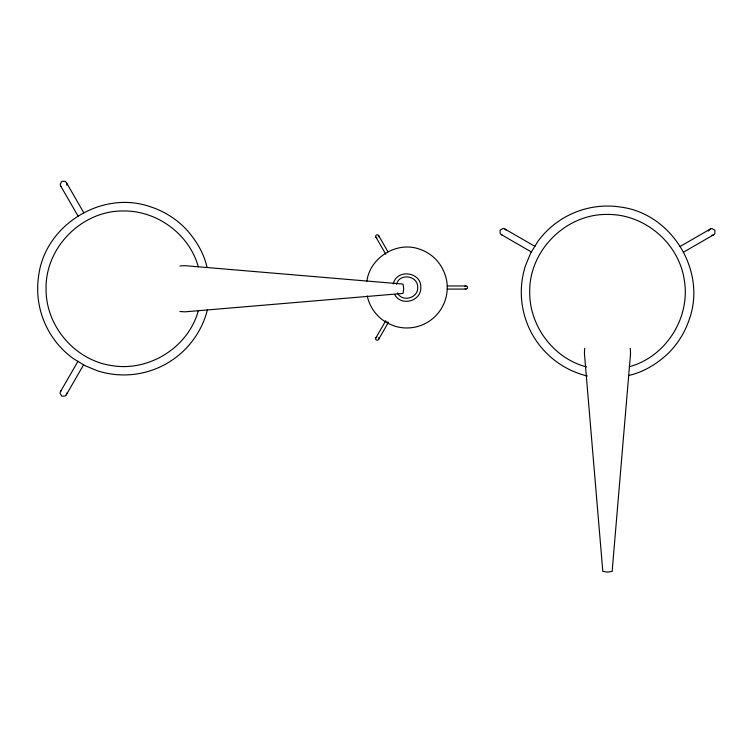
<?xml version="1.0" encoding="UTF-8"?>
<svg xmlns="http://www.w3.org/2000/svg" width="753" height="753" viewBox="0 0 753 753"><rect width="100%" height="100%" fill="white"/><g stroke="black" fill="none" stroke-linecap="round" stroke-linejoin="round"><path stroke-width="1.13" d="M584.695 348.3L584.413 353.468L602.814 571.405L607.483 572.12L612.142 571.405L630.553 353.468L630.261 348.3M66.791 185.21L66.885 184.334A3.53 3.53 0 0 0 65.172 181.36L61.831 181.313L60.202 184.231A3.53 3.53 0 0 0 61.219 186.65M378.806 236.819L378.853 236.404A1.657 1.657 0 0 0 378.053 235.011L377.262 234.785A1.515 1.515 0 0 0 375.916 235.557L375.719 236.357A1.657 1.657 0 0 0 376.528 237.75L376.905 237.92M366.88 281.17C369.987 257.526 396.68 241.016 419.308 249.064A40.446 40.446 0 0 1 435.403 258.928C441.371 265 445.287 272.84 446.755 281.198A40.446 40.446 0 0 1 394.308 325.993L388.444 323.564L383.042 320.251A40.446 40.446 0 0 1 367.248 295.938M198.331 310.631C188.457 347.293 149 372.001 111.67 365.572C74.876 360.216 45.594 325.936 46.065 288.747C45.274 247.172 82.265 210.191 123.84 210.972C157.405 210.736 189.427 234.418 198.331 266.873M393.282 283.9C396.68 268.501 421.511 271.767 420.805 287.524C421.426 301.285 401.029 306.753 394.685 294.527M396.511 284.182C399.551 272.624 418.273 275.607 417.699 287.524C418.179 298.226 402.309 302.48 397.377 292.973M708.677 231.105L709.025 230.296A3.53 3.53 0 0 1 711.999 228.583L714.917 230.211L714.87 233.552A3.53 3.53 0 0 1 711.896 235.265M60.551 391.485L77.983 361.289M66.292 394.807L83.724 364.603M375.888 337.862L385.8 320.684M378.58 339.415L388.492 322.237M464.78 286.432L465.119 286.178A1.657 1.657 0 0 1 466.728 286.178L467.312 286.752A1.515 1.515 0 0 1 467.312 288.305L466.728 288.879A1.657 1.657 0 0 1 465.119 288.87M680.091 246.485L710.286 229.053M683.404 252.227L713.609 234.795M376.848 337.099L376.472 337.269A1.657 1.657 0 0 0 375.662 338.662L375.86 339.462A1.515 1.515 0 0 0 377.206 340.234L377.997 340.008A1.657 1.657 0 0 0 378.797 338.615L378.599 337.824M629.357 366.711C666.019 356.837 690.727 317.38 684.298 280.05C678.942 243.257 644.662 213.974 607.483 214.445C565.898 213.664 528.917 250.645 529.707 292.22C529.453 326.143 553.69 358.56 586.681 366.965M628.727 375.483C643.777 372.114 657.303 363.69 668.429 353.166A86.19 86.19 0 0 0 689.447 318.858C706.493 270.656 671.657 213.852 621.018 207.122A86.19 86.19 0 0 0 537.755 241.562L530.686 253.093L525.509 265.583A86.19 86.19 0 0 0 587.359 376.029M179.92 265.969L185.087 265.677L403.024 284.088L403.74 288.747L403.024 293.416L185.087 311.827L179.92 311.535M447.254 285.971L465.919 285.971M447.254 289.086L465.919 289.086M504.745 228.931L534.941 246.372M501.432 234.672L531.627 252.114M378.637 235.604L387.964 251.766M375.945 237.157L385.856 254.335M66.415 182.631L83.847 212.826M60.673 185.944L78.105 216.139M207.103 267.503C203.734 252.453 195.309 238.927 184.786 227.811A86.19 86.19 0 0 0 150.478 206.783C102.239 189.728 45.453 224.61 38.714 275.269A86.19 86.19 0 0 0 73.182 358.484L84.713 365.544L97.203 370.721A86.19 86.19 0 0 0 207.376 309.972M502.251 235.021A3.53 3.53 0 0 1 500.161 233.43L500.114 230.089L503.032 228.46A3.53 3.53 0 0 1 506.007 230.173M387.306 322.002A1.515 1.515 0 0 1 386.929 321.851M66.763 393.094A3.53 3.53 0 0 1 65.05 396.069L61.708 396.116L60.08 393.198A3.53 3.53 0 0 1 61.097 390.779"/></g></svg>
